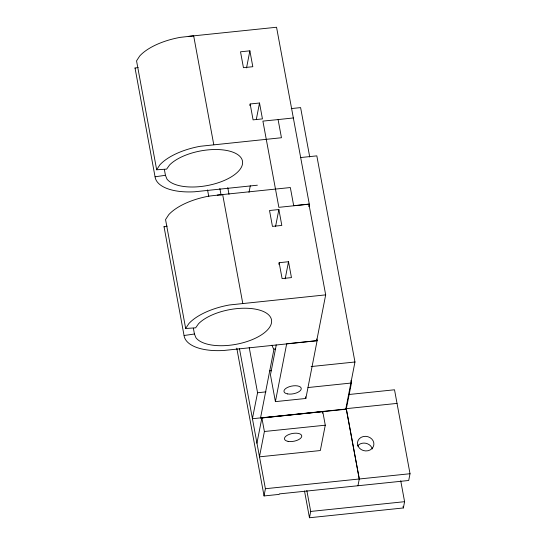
<?xml version="1.0" encoding="UTF-8"?>
<svg xmlns="http://www.w3.org/2000/svg" width="545" height="545" viewBox="0 0 545 545"><rect width="100%" height="100%" fill="white"/><g stroke="black" fill="none" stroke-linecap="round" stroke-linejoin="round"><path stroke-width="0.82" d="M272.05 345.135A21.173 3.297 84.1 0 0 273.481 348.684L273.958 349.134L260.503 418.117L345.755 409.254L354.959 362.003L316.829 155.863L300.813 157.525M134.976 68.132L138.185 67.416M135.01 67.88L155.093 177.036A49.581 22.27 -10.5 0 0 194.674 191.772L257.369 185.205M163.984 226.843L167.186 226.134M164.011 226.591L184.094 335.747A49.581 22.27 -10.5 0 0 223.675 350.49L316.713 340.768L325.678 294.872L308.913 204.116L293.687 205.69L290.335 187.541L217.264 195.117M349.072 394.491L394.519 389.784L410.024 473.728L408.702 480.486L279.306 493.899L279.21 494.376L264.053 495.943L265.395 488.722L239.425 348.405M246.544 67.893L249.876 50.828L240.515 51.795L243.445 67.682L252.812 66.708L249.876 50.828M249.835 105.607L250.155 103.979L259.515 103.012L262.445 118.892L253.084 119.866L250.155 103.979M256.341 119.266L259.515 103.012M249.011 192.371L250.291 185.797M275.545 226.604L278.877 209.539L269.516 210.513L272.452 226.393L281.813 225.426L278.877 209.539M278.836 264.318L279.156 262.697L288.516 261.723L291.452 277.609L282.092 278.577L279.156 262.697M285.185 278.788L288.516 261.723M256.92 443.242L261.873 417.899L322.763 411.591L325.276 425.202L320.324 450.545L259.447 456.839L264.4 431.504L261.873 417.899M308.817 206.664L309.301 204.164L276.553 27.25L188.257 36.406M317.129 340.625L305.847 398.463L275.402 401.631L286.684 343.793L317.129 340.625L316.822 338.963M322.442 413.226L322.763 411.591M357.963 485.738L359.278 478.98L346.3 408.655L397.032 403.402M304.505 490.963L309.465 517.75L403.368 507.96L404.588 501.686L400.725 480.758M309.465 517.75L310.698 511.442L306.835 490.527M350.98 380.499L351.443 383.006L346.273 408.995L359.278 478.98M249.222 347.54L257.567 392.747L252.39 418.73L346.273 408.995L345.694 408.716M164.365 169.475L165.442 175.292L166.934 179.019A39.254 17.631 -10.5 0 0 224.656 180.3A39.254 17.631 -10.5 0 0 230.099 151.265A39.254 17.631 -10.5 0 0 169.556 165.012L166.647 169.12L156.667 169.781L159.862 164.863A49.581 22.27 -10.5 0 1 200.356 146.264L281.452 137.735L278.093 119.58L262.901 121.113L278.856 207.332L309.301 204.164M193.366 328.192L194.442 334.01L195.941 337.736A39.254 17.631 -10.5 0 0 253.657 339.017A39.254 17.631 -10.5 0 0 259.1 309.976A39.254 17.631 -10.5 0 0 198.564 323.73L195.648 327.831L185.668 328.492L188.87 323.573A49.581 22.27 -10.5 0 1 229.363 304.982L325.678 294.872M351.443 383.006L307.966 387.55M155.127 176.784L165.442 175.292M184.128 335.495L194.442 334.01M278.093 119.58L293.353 117.952M291.309 108.578L300.608 107.61L309.73 157.001M273.958 349.134L275.647 348.957M269.721 370.859L271.41 370.689M311.113 366.56L354.959 362.003M257.567 392.747L265.967 391.875M264.4 431.504L325.276 425.202M265.395 488.722L410.024 473.728M310.698 511.442L404.588 501.686M345.673 408.873L345.755 409.254M403.062 506.285L403.368 507.96M305.541 396.787L305.847 398.463M275.402 401.631L270.449 374.858L275.852 347.145A21.173 3.297 84.1 0 0 276.165 344.856M227.762 187.603L229.002 194.292M213.783 144.745L193.666 35.841L180.238 37.36A49.581 22.27 -10.5 0 0 139.745 55.958L136.55 60.87L156.667 169.781M242.784 303.463L222.667 194.558L209.246 196.077A49.581 22.27 -10.5 0 0 168.752 214.669L165.551 219.587L185.668 328.492M219.867 188.502L221.1 195.199M207.543 189.905L208.783 196.602M236.775 348.139L264.053 495.943M357.67 445.851A8.264 7.269 11 0 1 365.879 443.283A8.264 7.269 11 0 1 372.33 448.923M358.181 446.328L357.561 444.475A8.264 7.269 11.1 0 1 367.895 436.702A8.264 7.269 11.1 0 1 371.922 448.658A8.264 7.269 11.1 0 1 358.181 446.328M288.094 441.375A8.781 3.951 -10.5 0 0 301.732 436.484A8.781 3.951 -10.5 0 0 289.484 434.27A8.781 3.951 -10.5 0 0 288.094 441.375M287.597 393.919A8.781 3.944 -10.5 0 0 301.228 389.028A8.781 3.944 -10.5 0 0 288.979 386.827A8.781 3.944 -10.5 0 0 287.597 393.919"/></g></svg>
